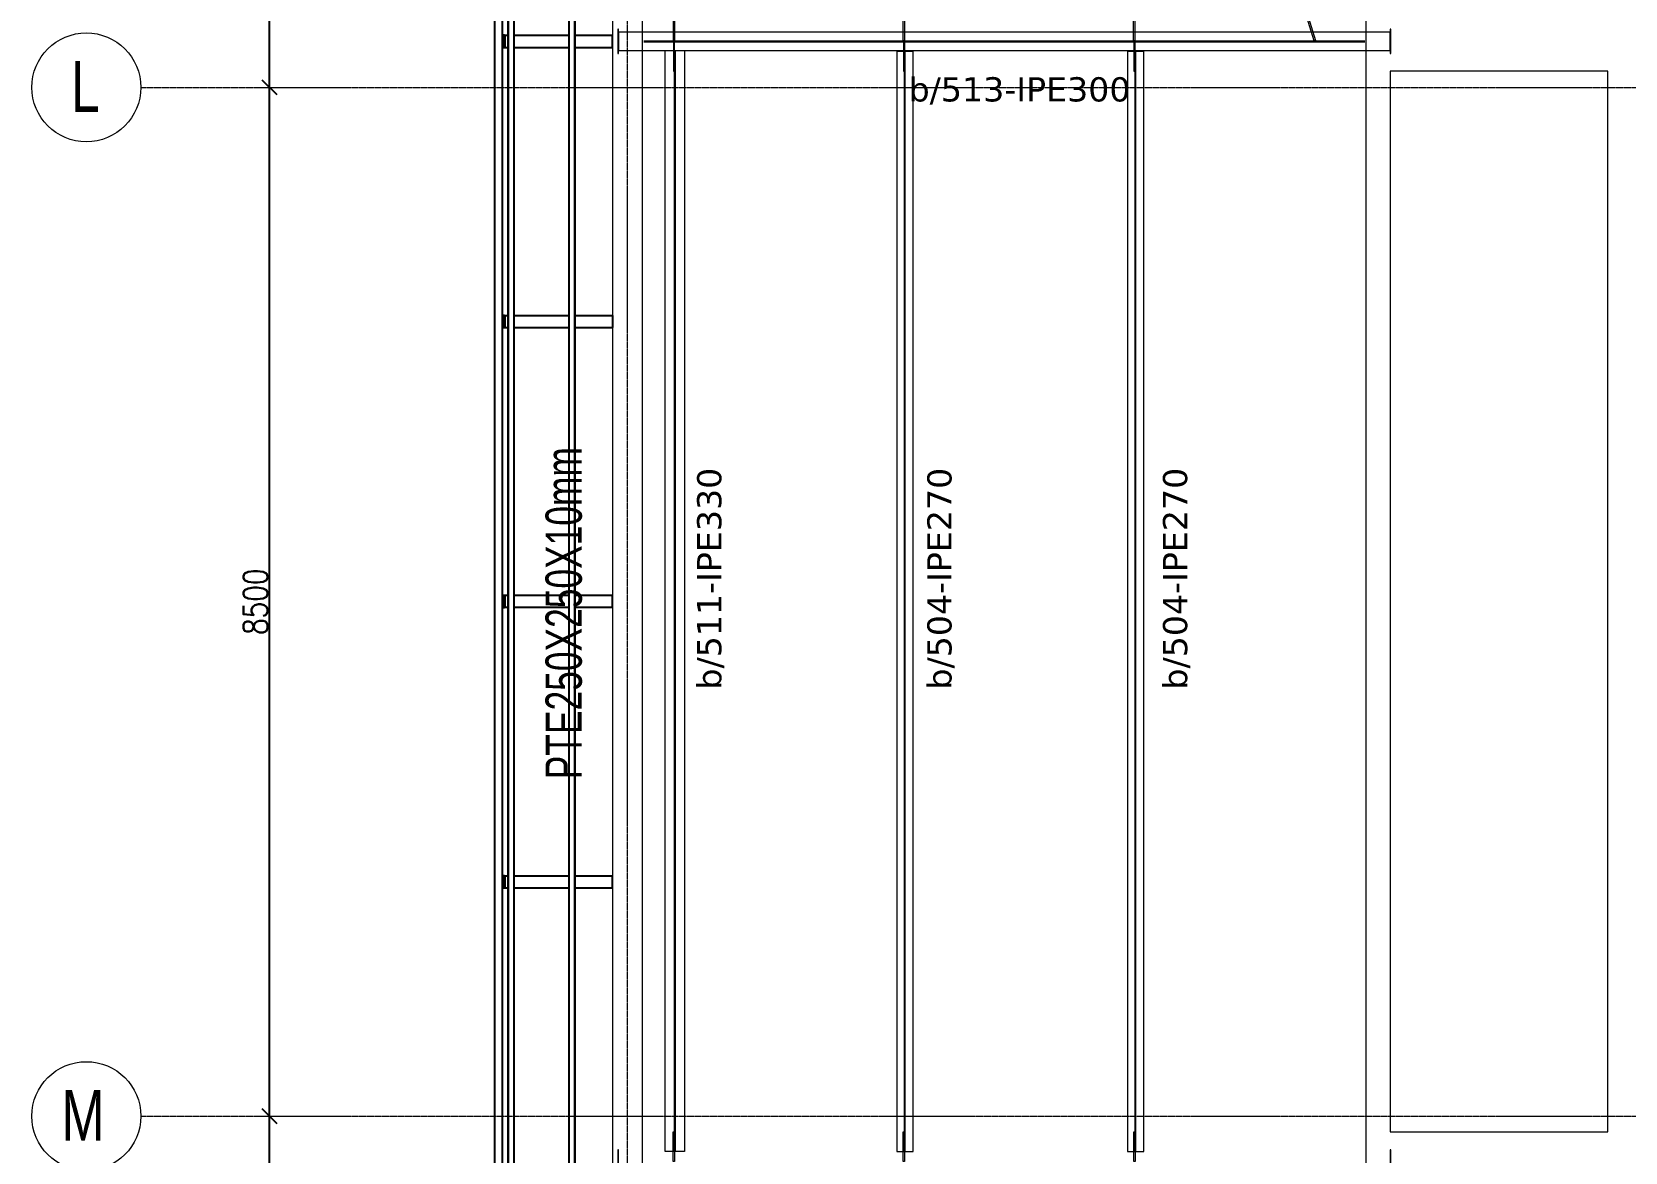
# Model space of a CAD drawing. Header units: millimetres. Extents: x -900 to 76112, y -21218 to 30031.
# Drawn here: x -900 to 12263, y 8203 to 17458 of the extents above; entities that cross this region are included whole.
import ezdxf

# ---------------------------------------------------------------- set-up
doc = ezdxf.new("R2010")
doc.units = ezdxf.units.MM
doc.linetypes.add('Grid Line', pattern=[3.33375, 1.905, -0.47625, 0.47625, -0.47625])
for name, color, linetype, lineweight in [('0-1', 7, 'Continuous', 5), ('A_ALMA', 255, 'Continuous', 5), ('E_B_PLACA-1', 10, 'Continuous', 25), ('E_B_PLACA-2', 254, 'Continuous', 25), ('E_EJES', 8, 'Continuous', 9), ('E_EJES-1', 8, 'Grid Line', 9), ('E_TEXTO', 3, 'Continuous', 9), ('E_VIGAS', 5, 'Continuous', 9), ('E_VIGAS-1', 5, 'Continuous', 25), ('E_VIGAS-2', 10, 'Continuous', 25), ('P-PLATINA', 6, 'Continuous', 15), ('VIGAS_HCB', 253, 'Continuous', 15)]:
    doc.layers.add(name, color=color, linetype=linetype, lineweight=lineweight)
doc.layers.add('COTAS', color=8, linetype='Continuous')
doc.styles.add('Arial Narrow', font='', dxfattribs={"width": 0.85, "height": 0.3})
doc.styles.add('CNI_COTAS', font='romans.shx', dxfattribs={"width": 0.8})
doc.styles.add('Swis721 LtCn BT', font='swisscl.ttf', dxfattribs={"height": 0.42})
doc.styles.add('VERDANA', font='verdana.ttf')
doc.styles.get('Arial Narrow').set_extended_font_data('Arial Narrow')
doc.dimstyles.new('1.5', dxfattribs={"dimscale": 0, "dimtxt": 200, "dimasz": 120, "dimexe": 4, "dimexo": 4, "dimgap": 15, "dimtad": 1, "dimdec": 0, "dimzin": 4, "dimdsep": 46, "dimtxsty": 'CNI_COTAS', "dimblk": 'OBLIQUE', "dimcen": -0.09, "dimclrd": 256, "dimclrt": 3, "dimadec": 0, "dimazin": 0, "dimtfac": 1, "dimtdec": 0, "dimtmove": 2, "dimatfit": 0, "dimldrblk": 'OBLIQUE', "dimfxl": 0.05, "dimtolj": 1, "dimtzin": 0, "dimarcsym": 0})

# ---------------------------------------------------------------- blocks, each defined once
blk = doc.blocks.new('EST_SFM_VIGA-METALICA-SECCION-C - EST_SFM_VIGA-METALICA-UPN160-1602621-_58_00m_N_E_-NIVEL-15 DOC')
at = {"layer": 'E_VIGAS-1'}
for p, q in [((14.466, 0.047), (-14.455, 0.047)), ((-14.46, -0.018), (14.471, -0.018))]:
    blk.add_line(p, q, dxfattribs=at)
blk = doc.blocks.new('EST_SFM_VIGA-METALICA-SECCION-C - EST_SFM_VIGA-METALICA-UPN100-1529610-_58_00m_N_E_-NIVEL-15 DOC')
at = {"layer": 'E_VIGAS-2'}
for p, q in [((14.393, 0.032), (-14.441, 0.032)), ((-14.442, -0.018), (14.393, -0.018))]:
    blk.add_line(p, q, dxfattribs=at)
blk = doc.blocks.new('EST_SFM_VIGA-METALICA-SECCION-C - EST_SFM_VIGA-METALICA-UPN100-1529678-_58_00m_N_E_-NIVEL-15 DOC')
at = {"layer": 'E_VIGAS-2'}
for p, q in [((13.374, 0.018), (-13.422, 0.018)), ((-13.504, -0.032), (13.456, -0.032))]:
    blk.add_line(p, q, dxfattribs=at)
blk = doc.blocks.new('DCTIB_CNI_EST_MOD-1A-FAC_0001_rvt-1-_58_00m_N_E_-NIVEL-15 DOC')
at = {"layer": 'E_B_PLACA-1'}
for p, q in [((-75.147, 138.995), (-75.147, 167.83)), ((-74.597, 166.81), (-74.597, 140.014))]:
    blk.add_line(p, q, dxfattribs=at)
at = {"layer": 'E_B_PLACA-2'}
for p, q in [((-75.147, 167.83), (-75.147, 138.995)), ((-74.597, 140.014), (-74.597, 166.81))]:
    blk.add_line(p, q, dxfattribs=at)
at = {"layer": 'E_VIGAS-1'}
for p, q in [((-75.177, 158.093), (-75.195, 158.093)), ((-75.177, 158.055), (-75.177, 158.093)), ((-75.177, 158.093), (-75.175, 158.093)), ((-75.175, 157.993), (-75.175, 158.093)), ((-75.175, 158.093), (-75.147, 158.093)), ((-75.175, 158.093), (-75.175, 157.993)), ((-75.097, 158.093), (-74.647, 158.093)), ((-74.597, 158.093), (-74.287, 158.093)), ((-74.287, 158.093), (-74.287, 157.993)), ((-75.195, 158.045), (-75.181, 158.045)), ((-75.181, 158.04), (-75.195, 158.04)), ((-75.195, 157.993), (-75.177, 157.993)), ((-75.181, 158.045), (-75.176, 158.045)), ((-75.181, 158.045), (-75.176, 158.045)), ((-75.177, 158.045), (-75.181, 158.045)), ((-75.176, 158.04), (-75.181, 158.04)), ((-75.181, 158.04), (-75.177, 158.04)), ((-75.176, 158.04), (-75.181, 158.04)), ((-75.177, 157.993), (-75.177, 158.03)), ((-75.175, 157.993), (-75.177, 157.993)), ((-75.175, 157.993), (-75.147, 157.993)), ((-75.097, 157.993), (-74.647, 157.993)), ((-74.597, 157.993), (-74.287, 157.993)), ((-75.177, 155.778), (-75.195, 155.778)), ((-75.195, 155.731), (-75.181, 155.731)), ((-75.181, 155.725), (-75.195, 155.725)), ((-75.181, 155.731), (-75.176, 155.731)), ((-75.181, 155.731), (-75.176, 155.731)), ((-75.177, 155.731), (-75.181, 155.731)), ((-75.176, 155.725), (-75.181, 155.725)), ((-75.181, 155.725), (-75.177, 155.725)), ((-75.176, 155.725), (-75.181, 155.725)), ((-75.177, 155.741), (-75.177, 155.778)), ((-75.177, 155.778), (-75.175, 155.778)), ((-75.177, 155.678), (-75.177, 155.716)), ((-75.175, 155.678), (-75.175, 155.778)), ((-75.175, 155.778), (-75.147, 155.778)), ((-75.175, 155.778), (-75.175, 155.678)), ((-75.097, 155.778), (-74.647, 155.778)), ((-74.597, 155.778), (-74.286, 155.778)), ((-74.286, 155.778), (-74.286, 155.678)), ((-75.195, 155.678), (-75.177, 155.678)), ((-75.175, 155.678), (-75.177, 155.678)), ((-75.175, 155.678), (-75.147, 155.678)), ((-75.097, 155.678), (-74.647, 155.678)), ((-74.597, 155.678), (-74.286, 155.678)), ((-75.177, 153.464), (-75.195, 153.464)), ((-75.195, 153.417), (-75.181, 153.417)), ((-75.181, 153.411), (-75.195, 153.411)), ((-75.195, 153.364), (-75.177, 153.364)), ((-75.181, 153.417), (-75.176, 153.417)), ((-75.181, 153.417), (-75.176, 153.417)), ((-75.177, 153.417), (-75.181, 153.417)), ((-75.176, 153.411), (-75.181, 153.411)), ((-75.181, 153.411), (-75.177, 153.411)), ((-75.176, 153.411), (-75.181, 153.411)), ((-75.177, 153.464), (-75.175, 153.464)), ((-75.177, 153.426), (-75.177, 153.464)), ((-75.177, 153.364), (-75.177, 153.401)), ((-75.175, 153.364), (-75.177, 153.364)), ((-75.175, 153.364), (-75.175, 153.464)), ((-75.175, 153.464), (-75.175, 153.364)), ((-75.147, 153.464), (-75.175, 153.464)), ((-75.147, 153.364), (-75.175, 153.364)), ((-74.647, 153.464), (-75.097, 153.464)), ((-74.647, 153.364), (-75.097, 153.364)), ((-74.287, 153.464), (-74.597, 153.464)), ((-74.287, 153.364), (-74.597, 153.364)), ((-74.287, 153.464), (-74.287, 153.364)), ((-75.177, 151.149), (-75.195, 151.149)), ((-75.177, 151.112), (-75.177, 151.149)), ((-75.177, 151.149), (-75.175, 151.149)), ((-75.175, 151.049), (-75.175, 151.149)), ((-75.175, 151.149), (-75.147, 151.149)), ((-75.175, 151.149), (-75.175, 151.049)), ((-75.097, 151.149), (-74.647, 151.149)), ((-74.597, 151.149), (-74.287, 151.149)), ((-74.287, 151.149), (-74.287, 151.049)), ((-75.195, 151.102), (-75.181, 151.102)), ((-75.181, 151.097), (-75.195, 151.097)), ((-75.195, 151.049), (-75.177, 151.049)), ((-75.181, 151.102), (-75.176, 151.102)), ((-75.181, 151.102), (-75.176, 151.102)), ((-75.177, 151.102), (-75.181, 151.102)), ((-75.176, 151.097), (-75.181, 151.097)), ((-75.181, 151.097), (-75.177, 151.097)), ((-75.176, 151.097), (-75.181, 151.097)), ((-75.177, 151.049), (-75.177, 151.087)), ((-75.175, 151.049), (-75.177, 151.049)), ((-75.175, 151.049), (-75.147, 151.049)), ((-75.097, 151.049), (-74.647, 151.049)), ((-74.597, 151.049), (-74.287, 151.049))]:
    blk.add_line(p, q, dxfattribs=at)
for points, knots in [([(-75.181, 158.045), (-75.181, 158.045), (-75.18, 158.045), (-75.179, 158.046), (-75.178, 158.047), (-75.177, 158.049), (-75.177, 158.05), (-75.177, 158.051), (-75.177, 158.053), (-75.177, 158.054), (-75.177, 158.055)], [0, 0, 0, 0, 0.142857, 0.285714, 0.428571, 0.571429, 0.678571, 0.732143, 0.785714, 1, 1, 1, 1]), ([(-75.177, 158.03), (-75.177, 158.031), (-75.177, 158.032), (-75.177, 158.035), (-75.177, 158.036), (-75.178, 158.038), (-75.179, 158.039), (-75.181, 158.04), (-75.181, 158.04)], [0, 0, 0, 0, 0.142857, 0.285714, 0.428571, 0.571429, 0.785714, 1, 1, 1, 1]), ([(-75.181, 155.731), (-75.181, 155.731), (-75.18, 155.731), (-75.179, 155.732), (-75.178, 155.733), (-75.177, 155.734), (-75.177, 155.735), (-75.177, 155.736), (-75.177, 155.738), (-75.177, 155.739), (-75.177, 155.74)], [0, 0, 0, 0, 0.1428571, 0.2857143, 0.4285714, 0.5714286, 0.6785714, 0.7321429, 0.7857143, 0.9300752, 0.9300752, 0.9300752, 0.9300752]), ([(-75.177, 155.716), (-75.177, 155.716), (-75.177, 155.718), (-75.177, 155.72), (-75.177, 155.722), (-75.178, 155.724), (-75.179, 155.725), (-75.181, 155.725), (-75.181, 155.725)], [0, 0, 0, 0, 0.142857, 0.285714, 0.428571, 0.571429, 0.785714, 1, 1, 1, 1]), ([(-75.181, 153.417), (-75.181, 153.417), (-75.18, 153.417), (-75.179, 153.417), (-75.178, 153.418), (-75.177, 153.42), (-75.177, 153.421), (-75.177, 153.422), (-75.177, 153.424), (-75.177, 153.425), (-75.177, 153.426)], [0, 0, 0, 0, 0.142857, 0.285714, 0.428571, 0.571429, 0.678571, 0.732143, 0.785714, 1, 1, 1, 1]), ([(-75.177, 153.401), (-75.177, 153.402), (-75.177, 153.403), (-75.177, 153.406), (-75.177, 153.408), (-75.178, 153.409), (-75.179, 153.411), (-75.181, 153.411), (-75.181, 153.411)], [0, 0, 0, 0, 0.142857, 0.285714, 0.428571, 0.571429, 0.785714, 1, 1, 1, 1]), ([(-75.181, 151.102), (-75.181, 151.102), (-75.18, 151.102), (-75.179, 151.103), (-75.178, 151.104), (-75.177, 151.105), (-75.177, 151.107), (-75.177, 151.108), (-75.177, 151.109), (-75.177, 151.111), (-75.177, 151.112)], [0, 0, 0, 0, 0.142857, 0.285714, 0.428571, 0.571429, 0.678571, 0.732143, 0.785714, 1, 1, 1, 1]), ([(-75.177, 151.087), (-75.177, 151.088), (-75.177, 151.089), (-75.177, 151.091), (-75.177, 151.093), (-75.178, 151.095), (-75.179, 151.096), (-75.181, 151.097), (-75.181, 151.097)], [0, 0, 0, 0, 0.142857, 0.285714, 0.428571, 0.571429, 0.785714, 1, 1, 1, 1])]:
    blk.add_open_spline(points, degree=3, knots=knots, dxfattribs=at)
for name, p, rotation in [('EST_SFM_VIGA-METALICA-SECCION-C - EST_SFM_VIGA-METALICA-UPN160-1602621-_58_00m_N_E_-NIVEL-15 DOC', (-75.242, 153.418), 270), ('EST_SFM_VIGA-METALICA-SECCION-C - EST_SFM_VIGA-METALICA-UPN100-1529610-_58_00m_N_E_-NIVEL-15 DOC', (-75.13, 153.388), 269.9999999999999), ('EST_SFM_VIGA-METALICA-SECCION-C - EST_SFM_VIGA-METALICA-UPN100-1529678-_58_00m_N_E_-NIVEL-15 DOC', (-74.615, 153.388), 270.0000000000001)]:
    blk.add_blockref(name, p, dxfattribs=dict(at, rotation=rotation))
blk = doc.blocks.new('Grid - CNI_NOMBRE EJES-372759-_58_00m_N_E_-NIVEL-15 DOC')
at = {"layer": 'E_EJES'}
blk.add_circle((0, 0), 0.003, dxfattribs=at)
blk = doc.blocks.new('_Oblique')
at = {"color": 0, "linetype": 'ByBlock', "lineweight": -2}
blk.add_line((-0.5, -0.5), (0.5, 0.5), dxfattribs=at)
blk = doc.blocks.new('*D585')
at = {"layer": 'COTAS', "lineweight": -2, "transparency": 16777216}
blk.add_line((1063, 0), (1063, 8500), dxfattribs=at)
at = {"layer": 'COTAS', "color": 0, "lineweight": -2, "transparency": 16777216}
for p, q in [((1067, 8500), (1067, 8500)), ((1067, 0), (1067, 0))]:
    blk.add_line(p, q, dxfattribs=at)
at = {"layer": 'Defpoints', "color": 0, "transparency": 16777216}
for p in [(1063, 8500), (1063, 8500), (1063, 0)]:
    blk.add_point(p, dxfattribs=at)
at = {"layer": 'COTAS', "lineweight": -2, "transparency": 16777216, "xscale": 120, "yscale": 120, "zscale": 120}
for p, rotation in [((1063, 8500), 90), ((1063, 0), 270)]:
    blk.add_blockref('_Oblique', p, dxfattribs=dict(at, rotation=rotation))
at = {"layer": 'COTAS', "color": 3, "transparency": 16777216, "insert": (948, 4250), "char_height": 200, "attachment_point": 5, "rotation": 90, "style": 'CNI_COTAS'}
blk.add_mtext('\\A1;8500', dxfattribs=at)
blk = doc.blocks.new('*D586')
at = {"layer": 'COTAS', "lineweight": -2, "transparency": 16777216}
blk.add_line((1063, 8500), (1063, 17000), dxfattribs=at)
at = {"layer": 'COTAS', "color": 0, "lineweight": -2, "transparency": 16777216}
for p, q in [((1067, 17000), (1067, 17000)), ((1067, 8500), (1067, 8500))]:
    blk.add_line(p, q, dxfattribs=at)
at = {"layer": 'Defpoints', "color": 0, "transparency": 16777216}
for p in [(1063, 17000), (1063, 17000), (1063, 8500)]:
    blk.add_point(p, dxfattribs=at)
at = {"layer": 'COTAS', "lineweight": -2, "transparency": 16777216, "xscale": 120, "yscale": 120, "zscale": 120}
for p, rotation in [((1063, 17000), 90), ((1063, 8500), 270)]:
    blk.add_blockref('_Oblique', p, dxfattribs=dict(at, rotation=rotation))
at = {"layer": 'COTAS', "color": 3, "transparency": 16777216, "insert": (948, 12750), "char_height": 200, "attachment_point": 5, "rotation": 90, "style": 'CNI_COTAS'}
blk.add_mtext('\\A1;8500', dxfattribs=at)
blk = doc.blocks.new('*D587')
at = {"layer": 'COTAS', "lineweight": -2, "transparency": 16777216}
blk.add_line((1063, 17000), (1063, 25500), dxfattribs=at)
at = {"layer": 'COTAS', "color": 0, "lineweight": -2, "transparency": 16777216}
for p, q in [((1067, 25500), (1067, 25500)), ((1067, 17000), (1067, 17000))]:
    blk.add_line(p, q, dxfattribs=at)
at = {"layer": 'Defpoints', "color": 0, "transparency": 16777216}
for p in [(1063, 25500), (1063, 25500), (1063, 17000)]:
    blk.add_point(p, dxfattribs=at)
at = {"layer": 'COTAS', "lineweight": -2, "transparency": 16777216, "xscale": 120, "yscale": 120, "zscale": 120}
for p, rotation in [((1063, 25500), 90), ((1063, 17000), 270)]:
    blk.add_blockref('_Oblique', p, dxfattribs=dict(at, rotation=rotation))
at = {"layer": 'COTAS', "color": 3, "transparency": 16777216, "insert": (948, 21250), "char_height": 200, "attachment_point": 5, "rotation": 90, "style": 'CNI_COTAS'}
blk.add_mtext('\\A1;8500', dxfattribs=at)

msp = doc.modelspace()

# ---------------------------------------------------------------- linework, layer by layer
at = {"layer": 'A_ALMA'}
for p, q in [((4156, 17383.7), (10111.1, 17383.7)), ((4156, 17376.6), (10111.1, 17376.6)), ((4408.9, 8207.6), (4408.9, 17295.2)), ((4416.4, 8207.6), (4416.4, 17295.2)), ((6309.3, 8207.6), (6309.3, 17295.2)), ((6315.9, 8207.6), (6315.9, 17295.2)), ((8214.4, 8207.5), (8214.4, 17295.1)), ((8221, 8207.5), (8221, 17295.1))]:
    msp.add_line(p, q, dxfattribs=at)
at = {"layer": 'E_EJES-1'}
for p, q in [((4020.1, -4117.1), (4020.1, 29130.8)), ((0, 17000), (75212.1, 17000)), ((0, 8500), (75212.1, 8500))]:
    msp.add_line(p, q, dxfattribs=at)
at = {"layer": 'E_VIGAS', "color": 30, "true_color": 0xf26722}
for points in [[(10121, 26595.9), (10121.1, -1095.9), (65921.3, -1095.8), (65921.2, 26595.9)], [(3896, 235), (4146, 235), (4146, 25265), (3896, 25265)], [(10321, 17132.6), (10321, 8370.2), (12121, 8370.2), (12121, 17132.6)]]:
    msp.add_lwpolyline(points, close=True, dxfattribs=at)
at = {"layer": 'P-PLATINA'}
for points in [[(4399.9, 17627.7), (4409.9, 17627.7), (4409.9, 17383.7), (4399.9, 17383.7)], [(6299.3, 17627.7), (6309.3, 17627.7), (6309.3, 17383.7), (6299.3, 17383.7)], [(8201.8, 17627.7), (8211.8, 17627.7), (8211.8, 17383.7), (8201.8, 17383.7)], [(9622.1, 17616.7), (9631.7, 17619.6), (9703.3, 17386.4), (9693.8, 17383.4)], [(4399.9, 17132.6), (4409.9, 17132.6), (4409.9, 17376.6), (4399.9, 17376.6)], [(6301.8, 17132.6), (6311.8, 17132.6), (6311.8, 17376.6), (6301.8, 17376.6)], [(8204.4, 17132.6), (8214.4, 17132.6), (8214.4, 17376.6), (8204.4, 17376.6)], [(4398.9, 8370.1), (4408.9, 8370.1), (4408.9, 8126.1), (4398.9, 8126.1)], [(6299.3, 8370.1), (6309.3, 8370.1), (6309.3, 8126.1), (6299.3, 8126.1)], [(8204.4, 8370.1), (8214.4, 8370.1), (8214.4, 8126.1), (8204.4, 8126.1)]]:
    msp.add_lwpolyline(points, close=True, dxfattribs=at)
at = {"layer": 'VIGAS_HCB', "color": 8}
for points in [[(3940, 17480.2), (3940, 17280.2), (3946, 17280.2), (3946, 17480.2)], [(10321.1, 17480.2), (10321.1, 17280.2), (10327.1, 17280.2), (10327.1, 17480.2)], [(3940, 8222.6), (3940, 8022.6), (3946, 8022.6), (3946, 8222.6)], [(10321.1, 8222.6), (10321.1, 8022.6), (10327.1, 8022.6), (10327.1, 8222.6)]]:
    msp.add_lwpolyline(points, close=True, dxfattribs=at)
at = {"layer": 'VIGAS_HCB'}
for points in [[(3946, 17305.2), (10321.1, 17305.2), (10321.1, 17455.2), (3946, 17455.2)], [(4492.6, 8207.6), (4332.6, 8207.6), (4332.6, 17305.2), (4492.6, 17305.2)], [(6245.1, 8207.6), (6380.1, 8207.6), (6380.1, 17295.2), (6245.1, 17295.2)], [(8150.2, 8207.5), (8285.2, 8207.5), (8285.2, 17295.1), (8150.2, 17295.1)]]:
    msp.add_lwpolyline(points, close=True, dxfattribs=at)

# ---------------------------------------------------------------- block references
at = {"layer": '0-1', "xscale": 1000, "yscale": 1000, "zscale": 1000}
msp.add_blockref('DCTIB_CNI_EST_MOD-1A-FAC_0001_rvt-1-_58_00m_N_E_-NIVEL-15 DOC', (78182.2, -140662.4), dxfattribs=at)
at = {"layer": 'E_EJES', "xscale": 149999.9999999999, "yscale": 149999.9999999999, "zscale": 149999.9999999999, "rotation": 269.9999999999994}
for p in [(-450, 17000), (-450, 8500)]:
    msp.add_blockref('Grid - CNI_NOMBRE EJES-372759-_58_00m_N_E_-NIVEL-15 DOC', p, dxfattribs=at)

# ---------------------------------------------------------------- texts
at = {"layer": 'E_EJES', "char_height": 420, "attachment_point": 1, "style": 'Swis721 LtCn BT'}
for s, insert, width in [('L', (-577.6, 17216.7), 288.607), ('M', (-657.1, 8716.7), 481.012)]:
    msp.add_mtext(s, dxfattribs=dict(at, insert=insert, width=width))
at = {"layer": 'E_TEXTO', "insert": (6343.4, 17083.6), "char_height": 200, "width": 2013.707, "attachment_point": 1, "style": 'VERDANA'}
msp.add_mtext('b/513-IPE300', dxfattribs=at)
at = {"layer": 'E_TEXTO', "attachment_point": 1, "rotation": 90}
for s, insert, char_height, width, style in [('PTE250X250X10mm', (3343.4, 11283.7), 300, 3434.429, 'Arial Narrow'), ('b/511-IPE330', (4595.9, 12024.5), 200, 1206.139, 'VERDANA'), ('b/504-IPE270', (6497.5, 12024.5), 200, 1206.139, 'VERDANA'), ('b/504-IPE270', (8444.6, 12024.5), 200, 1206.139, 'VERDANA')]:
    msp.add_mtext(s, dxfattribs=dict(at, insert=insert, char_height=char_height, width=width, style=style))

# ---------------------------------------------------------------- dimensions: what is measured, and where the dimension line sits
at = {"layer": 'COTAS'}
for base, p1, p2, picture, middle in [((1063.4, 25500), (1063.4, 17000), (1063.4, 25500), '*D587', (948.4, 21250)), ((1063.4, 17000), (1063.4, 8500), (1063.4, 17000), '*D586', (948.4, 12750)), ((1063.4, 8500), (1063.4, 0), (1063.4, 8500), '*D585', (948.4, 4250))]:
    dim = msp.add_linear_dim(base=base, p1=p1, p2=p2, angle=90, dimstyle='1.5', override={"dimscale": 1}, dxfattribs=at)
    dim.commit()
    dim.dimension.update_dxf_attribs({"geometry": picture, "text_midpoint": middle})

doc.saveas('drawing.dxf')
